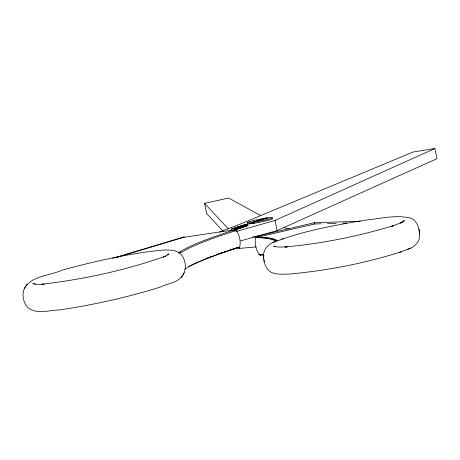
<?xml version="1.0" encoding="UTF-8"?>
<svg xmlns="http://www.w3.org/2000/svg" width="460" height="460" viewBox="0 0 460 460"><rect width="100%" height="100%" fill="white"/><g stroke="black" fill="none" stroke-linecap="round" stroke-linejoin="round"><path stroke-width="0.69" d="M314.094 224.198L314.37 222.697L360.272 221.289M263.787 258.204C262.148 250.441 268.019 243.627 275.27 241.69M272.97 242.587C302.226 230.995 333.477 225.572 364.36 220.236C379.954 218.925 396.347 214.101 411.809 218.465C417.53 221.685 419.399 228.545 419.583 234.686C420.152 241.897 414.334 247.284 407.888 249.222M183.908 237.216L183.942 236.923L112.568 258.33M314.715 222.916L314.37 222.697L255.835 236.543C254.23 242.684 255.817 250.085 259.624 255.145L260.36 255.363L260.969 254.926M230.776 249.751L237.061 247.698L238.74 248.682L239.407 248.193C241.241 242.104 239.717 234.462 235.623 229.592L234.824 229.425L234.157 229.914M181.286 277.483C186.386 271.549 186.599 262.597 182.367 256.151C177.744 249.05 168.297 249.82 160.937 250.269C127.42 253.724 94.467 261.372 61.996 270.175C50.014 275.799 31.153 275.575 24.248 288.759C21.7 295.153 23.287 302.956 28.135 307.849C37.139 314.68 49.502 310.166 59.714 309.913C93.8 304.813 127.57 297.332 160.465 287.04C167.624 283.389 178.158 282.894 182.614 275.304M24.248 288.759L25.599 286.545M25.794 286.212L27.123 284.033M182.81 274.965L184.161 272.757M402.908 221.823L404.443 220.472L400.091 223.117L402.397 222.22L391.541 226.395L393.622 225.59C358.271 236.359 321.759 243.616 284.947 246.974L287.253 246.893L278.329 247.049L273.602 246.18L275.546 246.83M178.848 252.776L179.785 252.057A357.115 27.41 -11.5 0 1 234.887 229.753L235.163 231.11M178.675 253.218L180.314 251.953L181.004 252.822A356.057 27.33 -11.5 0 1 228.516 233.007L236.503 230.402M242.61 227.021L243.357 227.01M239.257 228.396L236.543 228.867M169.061 254.098L163.127 257.094L165.376 256.231C125.563 270.308 83.892 279.312 41.981 284.245L44.2 284.182L36.277 284.355L32.792 283.389L35.374 284.268M236.549 231.38L275.063 220.42L434.93 148.511L437 158.677L277.127 230.586L240.632 240.896M281.957 239.137L284.044 238.326M263.58 256.226C263.689 262.361 265.673 269.238 271.348 272.452C277.426 274.936 284.05 274.085 290.438 273.976C327.951 270.428 365.315 263.304 401.2 251.775M399.119 252.586L410.193 248.331M231.8 230.345L231.512 228.953L236.02 228.074L236.302 229.465L234.583 229.827M237.653 226.935L237.297 227.056L241.034 226.423L241.316 227.815L239.608 228.137M231.512 228.953L236.02 228.074M237.458 227.602L233.714 228.235L237.458 227.602L237.739 228.988L236.026 229.316M239.792 226.832L240.154 226.711L240.436 228.102L240.08 228.223L239.735 228.275L239.447 226.883L239.792 226.832L240.08 228.223M241.034 226.423L240.678 226.544L240.959 227.93M238.51 226.809L242.247 226.027L242.529 227.412L240.867 227.729L242.529 227.412M242.247 226.027L239.677 226.372L243.461 225.624L243.748 227.016L242.081 227.332M245.163 225.066L245.519 224.952L245.801 226.337L245.444 226.458L245.082 226.51L244.8 225.124L245.163 225.066L245.444 226.458M246.33 226.015L247.969 225.63L247.687 224.238L242.408 225.371L246.192 224.727L246.474 226.119L245.134 226.262M246.192 224.727L245.45 224.75L247.687 224.238M239.896 247.083L231.909 249.688A356.057 27.33 -11.5 0 0 184.845 269.198M116.938 257.37L184.011 237.251L234.887 229.753M236.072 228.925L236.411 228.821M249.78 222.801L267.524 217.77A13.006 1 -11.5 0 0 250.763 221.26A13.006 1 -11.5 0 0 249.78 222.801L249.987 223.813L252.356 223.52A13.006 1 -11.5 0 0 266.495 220.725A13.006 1 -11.5 0 0 272.671 218.46M252.149 222.508L269.893 217.476A13.006 1 -11.5 0 1 268.91 219.017A13.006 1 -11.5 0 1 252.149 222.508L252.356 223.52L254.403 222.945M252.718 223.042L249.987 223.813A13.006 1 -11.5 0 1 247.394 223.589M223.123 231.236L206.649 213.509L204.579 203.343L228.677 198.03L260.808 215.654M246.129 226.004L247.969 225.63M243.605 226.964L245.082 226.51M239.418 227.964L239.775 227.901M243.455 226.929L244.639 226.625L243.673 226.728M434.93 148.511L412.953 152.047L251.177 219.552A858.757 65.918 -11.5 0 1 219.368 232.035M245.519 224.952L240.683 225.952L244.829 225.141M243.461 225.624L238.027 226.878M240.154 226.711L235.083 227.545L239.447 226.883M243.489 226.694L245.801 226.337M242.075 227.269L243.748 227.016M239.424 228.102L241.316 227.815M237.308 228.643L239.257 228.35M235.94 229.264L237.739 228.988M236.285 229.04L239.735 228.275M239.114 248.44L256.134 246.957M252.81 236.871L256.128 236.687M321.074 223.79L314.634 223.986L256.709 237.394A357.115 27.399 -11.5 0 1 276.213 240.959M327.514 223.594L336.105 223.33M342.545 223.134L346.84 223.002M245.732 226.136L246.474 226.119M255.403 237.607L260.078 237.78A356.057 27.318 -11.5 0 1 275.178 241.172M258.796 254.288L263.471 254.46M256.444 236.106L258.008 237.182L262.056 237.331A358.173 27.479 -11.5 0 1 277.248 240.741M204.579 203.343L228.321 228.89M183.942 236.923L184.115 237.291M275.063 220.42L277.127 230.586M247.244 224.382L247.526 225.774M245.784 224.865L246.065 226.251M243.104 225.745L243.386 227.136M241.891 226.142L242.173 227.533M237.095 227.717L237.377 229.109M235.692 228.177L235.98 229.569M419.583 234.686L418.991 229.143M263.965 259.785L264.172 261.769M260.297 255.035A357.115 27.399 -11.5 0 1 264.063 255.162M289.052 228.85A859.596 65.947 -11.5 0 1 283.889 227.539M206.172 258.497A358.173 27.491 -11.5 0 1 210.542 256.829M217.229 254.391A358.173 27.491 -11.5 0 1 223.134 252.321M223.755 252.109A358.173 27.491 -11.5 0 1 226.901 251.039M228.189 250.608A358.173 27.491 -11.5 0 1 230.149 249.958M188.807 266.443A357.115 27.41 -11.5 0 1 200.209 261.13M200.888 260.849A357.115 27.41 -11.5 0 1 205.936 258.802M206.528 258.572A357.115 27.41 -11.5 0 1 210.841 256.916M211.485 256.674A357.115 27.41 -11.5 0 1 216.827 254.719M217.522 254.466A357.115 27.41 -11.5 0 1 223.364 252.413M224.037 252.183A357.115 27.41 -11.5 0 1 238.481 247.394M168.28 253.862L167.658 254.88L168.28 253.862M238.999 226.975L236.204 227.522L238.999 226.975M242.891 225.526L244.358 225.233L242.891 225.526"/></g></svg>
